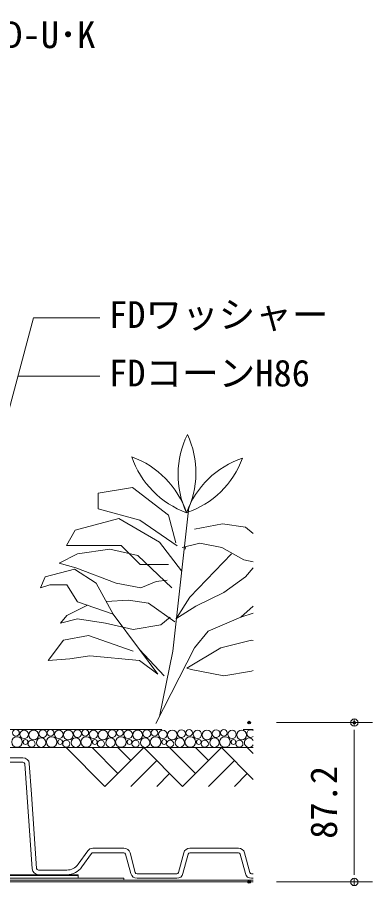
# Model space of a CAD drawing. Units: millimetres, scale not verified. Extents: x -1485 to 1485, y -1050 to 1050.
# Drawn here: x 723.6 to 917.8, y -220.8 to 254.2 of the extents above; entities that cross this region are included whole.
import ezdxf
from ezdxf.enums import TextEntityAlignment as Align

# ---------------------------------------------------------------- set-up
doc = ezdxf.new("R2010")
doc.units = ezdxf.units.MM
doc.header["$LTSCALE"] = 7
doc.header["$PDMODE"] = 32
doc.header["$PDSIZE"] = 1.4
doc.linetypes.add('USER1', pattern=[19.05, 12.7, -6.35])
for name, color, linetype, lineweight in [('0-0_0', 7, 'Continuous', 9), ('0-5_BOUSUI', 1, 'Continuous', 18), ('0-9_sunpo', 7, 'Continuous', 9), ('0-A_MOJI', 7, 'Continuous', 18), ('0-B_ecom', 7, 'Continuous', 9), ('0-C_GREEN', 3, 'Continuous', 18)]:
    doc.layers.add(name, color=color, linetype=linetype, lineweight=lineweight)
doc.layers.add('0-2_DEFPOINTS', color=7, linetype='Continuous')
doc.styles.add('ＭＳ ゴシック', font='')
doc.styles.get('ＭＳ ゴシック').set_extended_font_data('MS Gothic')

# ---------------------------------------------------------------- blocks, each defined once
blk = doc.blocks.new('_Dot')
at = {"layer": '0-0_0'}
for p, q in [((-0.5, 0), (-1, 0)), ((0.25, 0), (-0.25, 0))]:
    blk.add_line(p, q, dxfattribs=at)
blk.add_circle((0, 0), 0.25, dxfattribs=at)
blk = doc.blocks.new('D5')
at = {"layer": '0-2_DEFPOINTS'}
for p in [(2335.258, 918.399), (2392.758, 918.399), (2335.258, 831.199)]:
    blk.add_point(p, dxfattribs=at)
at = {"layer": '0-9_sunpo'}
for p, q in [((2350.258, 918.399), (2402.758, 918.399)), ((2392.758, 839.199), (2392.758, 910.399)), ((2350.258, 831.199), (2402.758, 831.199))]:
    blk.add_line(p, q, dxfattribs=at)
at = {"layer": '0-9_sunpo', "xscale": 8, "yscale": 8}
for p, rotation in [((2392.758, 918.399), 90), ((2392.758, 831.199), 270)]:
    blk.add_blockref('_Dot', p, dxfattribs=dict(at, rotation=rotation))
at = {"layer": '0-9_sunpo', "style": 'ＭＳ ゴシック'}
blk.add_text('87.2', height=14.66, rotation=90, dxfattribs=at).set_placement((2387.758, 854.799), align=Align.BOTTOM_LEFT)

msp = doc.modelspace()

# ---------------------------------------------------------------- linework, layer by layer
at = {"layer": '0-5_BOUSUI'}
msp.add_lwpolyline([(852.513, -218.801), (-628.25, -218.801), (-671.889, -175.161), (-671.889, 94.199)], dxfattribs=at)
msp.add_lwpolyline([(581.837, -216.801), (781.837, -216.801), (781.837, -217.801), (581.837, -217.801)], close=True, dxfattribs=at)
at = {"layer": '0-A_MOJI'}
for p, q in [((673.312, -130.801), (732.446, 89.89)), ((732.446, 89.89), (768.659, 89.89)), ((723.871, 57.89), (768.659, 57.89))]:
    msp.add_line(p, q, dxfattribs=at)
at = {"layer": '0-B_ecom', "color": 3, "linetype": 'USER1', "lineweight": 18}
msp.add_line((713.625, -135.301), (852.513, -135.301), dxfattribs=at)
at = {"layer": '0-B_ecom'}
for p, q in [((705.759, -145.301), (852.513, -145.301)), ((750.245, -145.301), (771.458, -166.514)), ((764.387, -145.301), (778.529, -159.443)), ((792.671, -145.301), (771.458, -166.514)), ((778.529, -145.301), (785.6, -152.372)), ((792.671, -145.301), (813.885, -166.514)), ((806.814, -145.301), (820.956, -159.443)), ((835.098, -145.301), (813.885, -166.514)), ((820.956, -145.301), (828.027, -152.372)), ((835.098, -145.301), (852.513, -162.716)), ((849.24, -145.301), (852.513, -148.574)), ((726.604, -150.801), (707.151, -150.801)), ((727.601, -154.231), (731.609, -211.545)), ((799.742, -152.372), (785.6, -166.514)), ((842.169, -152.372), (828.027, -166.514)), ((806.813, -159.443), (799.742, -166.514)), ((849.24, -159.443), (842.169, -166.514)), ((761.998, -201.778), (756.786, -209.136)), ((758.826, -210.581), (764.038, -203.223)), ((781.769, -200.301), (764.854, -200.301)), ((764.854, -202.801), (781.769, -202.801)), ((782.735, -203.542), (785.593, -214.207)), ((788.008, -213.56), (785.15, -202.895)), ((814.523, -202.895), (811.666, -213.56)), ((814.081, -214.207), (816.938, -203.542)), ((844.369, -200.301), (817.904, -200.301)), ((817.904, -202.801), (844.369, -202.801)), ((845.335, -203.542), (848.193, -214.207)), ((850.608, -213.56), (847.75, -202.895)), ((750.666, -212.301), (735.101, -212.301)), ((735.101, -214.801), (750.666, -214.801)), ((810.7, -214.301), (788.974, -214.301)), ((788.974, -216.801), (810.7, -216.801)), ((852.513, -214.301), (851.574, -214.301)), ((851.574, -216.801), (852.513, -216.801))]:
    msp.add_line(p, q, dxfattribs=at)
at = {"layer": '0-B_ecom', "color": 1, "lineweight": 18}
msp.add_line((852.513, -217.801), (-118.163, -217.801), dxfattribs=at)
at = {"layer": '0-B_ecom', "color": 150, "lineweight": 18}
msp.add_line((756.837, -215.301), (708.662, -215.301), dxfattribs=at)
at = {"layer": '0-B_ecom'}
for points in [[(707.151, -153.301), (715.584, -153.301), (726.604, -153.301)], [(734.103, -211.371), (731.266, -170.801), (730.095, -154.057)]]:
    msp.add_lwpolyline(points, dxfattribs=at)
at = {"layer": '0-B_ecom', "color": 150, "lineweight": 18}
msp.add_lwpolyline([(708.598, -216.801), (756.837, -216.801), (756.837, -214.801), (708.598, -214.801)], dxfattribs=at)
at = {"layer": '0-B_ecom'}
for centre, radius in [((722.764, -137.193), 1.865), ((727.269, -138.033), 2.322), ((732.492, -138.444), 2.658), ((737.487, -137.632), 2.127), ((741.707, -137.193), 1.865), ((746.211, -138.033), 2.322), ((751.434, -138.444), 2.658), ((756.43, -137.632), 2.127), ((760.649, -137.193), 1.865), ((765.154, -138.033), 2.322), ((770.377, -138.444), 2.658), ((775.373, -137.632), 2.127), ((779.592, -137.193), 1.865), ((784.097, -138.033), 2.322), ((789.32, -138.444), 2.658), ((794.316, -137.632), 2.127), ((798.535, -137.193), 1.865), ((803.04, -138.033), 2.322), ((808.263, -138.444), 2.658), ((813.258, -137.632), 2.127), ((817.478, -137.193), 1.865), ((821.982, -138.033), 2.322), ((827.205, -138.444), 2.658), ((832.201, -137.632), 2.127), ((836.42, -137.193), 1.865), ((840.925, -138.033), 2.322), ((846.148, -138.444), 2.658), ((723.365, -142.215), 2.903), ((728.029, -142.233), 1.311), ((731.319, -143.175), 1.925), ((736.572, -142.575), 2.579), ((742.308, -142.215), 2.903), ((746.971, -142.233), 1.311), ((750.262, -143.175), 1.925), ((755.515, -142.575), 2.579), ((761.25, -142.215), 2.903), ((765.914, -142.233), 1.311), ((769.205, -143.175), 1.925), ((774.457, -142.575), 2.579), ((780.193, -142.215), 2.903), ((784.857, -142.233), 1.311), ((788.148, -143.175), 1.925), ((793.4, -142.575), 2.579), ((799.136, -142.215), 2.903), ((803.8, -142.233), 1.311), ((807.09, -143.175), 1.925), ((812.343, -142.575), 2.579), ((818.079, -142.215), 2.903), ((822.742, -142.233), 1.311), ((826.033, -143.175), 1.925), ((831.286, -142.575), 2.579), ((837.021, -142.215), 2.903), ((841.685, -142.233), 1.311), ((844.976, -143.175), 1.925)]:
    msp.add_circle(centre, radius, dxfattribs=at)
for centre, radius, start, end in [((851.144, -137.632), 2.127, 49.92118, 310.07882), ((850.228, -142.575), 2.579, 27.63321, 332.36679), ((726.604, -154.301), 3.5, 4.00001, 90), ((726.604, -154.301), 1, 4, 90), ((764.854, -203.801), 3.5, 90, 144.68874), ((764.854, -203.801), 1, 90, 144.68879), ((781.769, -203.801), 3.5, 15.00004, 90), ((781.769, -203.801), 1, 14.99997, 90), ((817.904, -203.801), 3.5, 90, 164.99996), ((817.904, -203.801), 1, 90, 165.00003), ((844.369, -203.801), 3.5, 15.00004, 90), ((844.369, -203.801), 1, 14.99997, 90), ((735.101, -211.301), 3.5, 184, 270), ((735.101, -211.301), 1, 183.99999, 270), ((750.666, -204.801), 7.5, 270, 324.68874), ((750.666, -204.801), 10, 270, 324.68879), ((788.974, -213.301), 1, 195.00004, 270), ((810.7, -213.301), 1, 270, 344.99996), ((851.574, -213.301), 1, 195.00004, 270), ((788.974, -213.301), 3.5, 194.99997, 270), ((810.7, -213.301), 3.5, 270, 345.00003), ((851.574, -213.301), 3.5, 194.99997, 270)]:
    msp.add_arc(centre, radius, start, end, dxfattribs=at)
at = {"layer": '0-C_GREEN'}
for p, q in [((817.26, -13.81), (808.518, -92.482)), ((820.331, -25.707), (835.749, -22.817)), ((835.749, -22.817), (848.276, -24.744)), ((848.276, -24.744), (852.513, -28.174)), ((774.191, -36.746), (756.457, -39.279)), ((813.585, -35.826), (823.221, -33.417)), ((815.714, -35.293), (815.274, -36.746)), ((823.221, -33.417), (835.267, -35.826)), ((835.267, -35.826), (847.312, -42.571)), ((756.457, -39.279), (746.323, -44.346)), ((817.808, -62.925), (840.609, -39.279)), ((847.312, -42.571), (852.513, -43.611)), ((746.323, -44.346), (755.612, -46.88)), ((755.612, -46.88), (777.569, -55.325)), ((852.513, -46.997), (848.209, -51.947)), ((738.722, -51.947), (736.189, -57.858)), ((754.768, -47.724), (738.722, -51.947)), ((766.59, -55.325), (754.768, -47.724)), ((848.209, -51.947), (836.386, -60.392)), ((736.189, -57.858), (741.256, -56.169)), ((741.256, -56.169), (750.545, -56.169)), ((750.545, -56.169), (756.457, -65.459)), ((777.569, -55.325), (791.08, -57.858)), ((791.08, -57.858), (799.525, -54.48)), ((799.525, -54.48), (805.437, -53.636)), ((836.386, -60.392), (821.186, -67.992)), ((809.659, -76.437), (795.303, -66.303)), ((817.808, -62.925), (810.509, -74.562)), ((761.935, -67.364), (750.545, -73.059)), ((821.186, -67.992), (810.207, -74.748)), ((845.676, -73.903), (852.513, -67.826)), ((750.545, -73.059), (747.167, -77.281)), ((747.167, -77.281), (756.457, -74.748)), ((756.457, -74.748), (771.657, -77.281)), ((775.88, -72.214), (790.236, -91.638)), ((802.059, -78.126), (807.126, -73.903)), ((827.941, -81.504), (845.676, -73.903)), ((852.513, -71.744), (845.676, -73.903)), ((771.657, -77.281), (786.858, -80.659)), ((786.858, -80.659), (802.059, -78.126)), ((762.368, -84.037), (748.856, -86.571)), ((786.858, -92.482), (762.368, -84.037)), ((820.341, -90.793), (827.941, -81.504)), ((748.856, -86.571), (740.411, -97.549)), ((834.697, -90.793), (851.587, -86.571)), ((851.587, -86.571), (852.513, -86.659)), ((790.236, -91.638), (800.37, -105.149)), ((790.236, -91.638), (803.748, -105.994)), ((799.229, -132.173), (820.341, -90.793)), ((808.518, -92.482), (801.258, -128.197)), ((816.119, -101.771), (834.697, -90.793)), ((740.411, -97.549), (752.234, -96.705)), ((752.234, -96.705), (763.212, -95.016)), ((763.212, -95.016), (790.236, -97.549)), ((790.236, -97.549), (800.37, -105.149)), ((818.652, -102.616), (816.119, -101.771)), ((836.386, -105.994), (818.652, -102.616)), ((851.587, -103.46), (836.386, -105.994)), ((852.513, -103.196), (851.587, -103.46))]:
    msp.add_line(p, q, dxfattribs=at)
for points in [[(810.201, -33.215), (806.176, -18.192), (786.53, -2.993), (767.697, -6.102), (767.697, -14.736), (790.597, -20.872), (810.892, -34.942)], [(806.227, -45.131), (790.677, -45.131), (780.226, -34.68), (750.419, -34.68), (755.23, -26.345), (778.947, -19.991), (801.241, -32.862), (813.311, -48.584)], [(807.97, -57.858), (789.391, -40.124), (774.191, -36.746)], [(756.457, -65.459), (775.88, -72.214), (766.59, -55.325)], [(795.303, -66.303), (784.325, -64.614), (772.095, -65.333)]]:
    msp.add_lwpolyline(points, dxfattribs=at)
for centre, start, end in [((860.879, 4.085), 153.71754, 204.97119), ((771.689, 5.106), 333.71754, 24.97119), ((769.191, -32.67), 18.71754, 69.97119), ((832.98, 29.675), 198.71754, 249.97119), ((800.166, 30.051), 288.71754, 339.97119), ((862.511, -33.738), 108.71754, 159.97119)]:
    msp.add_arc(centre, 49.464, start, end, dxfattribs=at)

# ---------------------------------------------------------------- block references
at = {"layer": '0-9_sunpo'}
msp.add_blockref('D5', (-1485, -1050), dxfattribs=at)

# ---------------------------------------------------------------- texts
at = {"layer": '0-A_MOJI', "style": 'ＭＳ ゴシック'}
for s, p in [('常緑キリンソウユニット仕様 FD-U･K', (436.477, 232.998)), ('FDワッシャー', (773.659, 79.89)), ('FDコーンH86', (773.659, 47.89))]:
    msp.add_text(s, height=14.66, dxfattribs=at).set_placement(p, align=Align.BOTTOM_LEFT)

doc.saveas('drawing.dxf')
